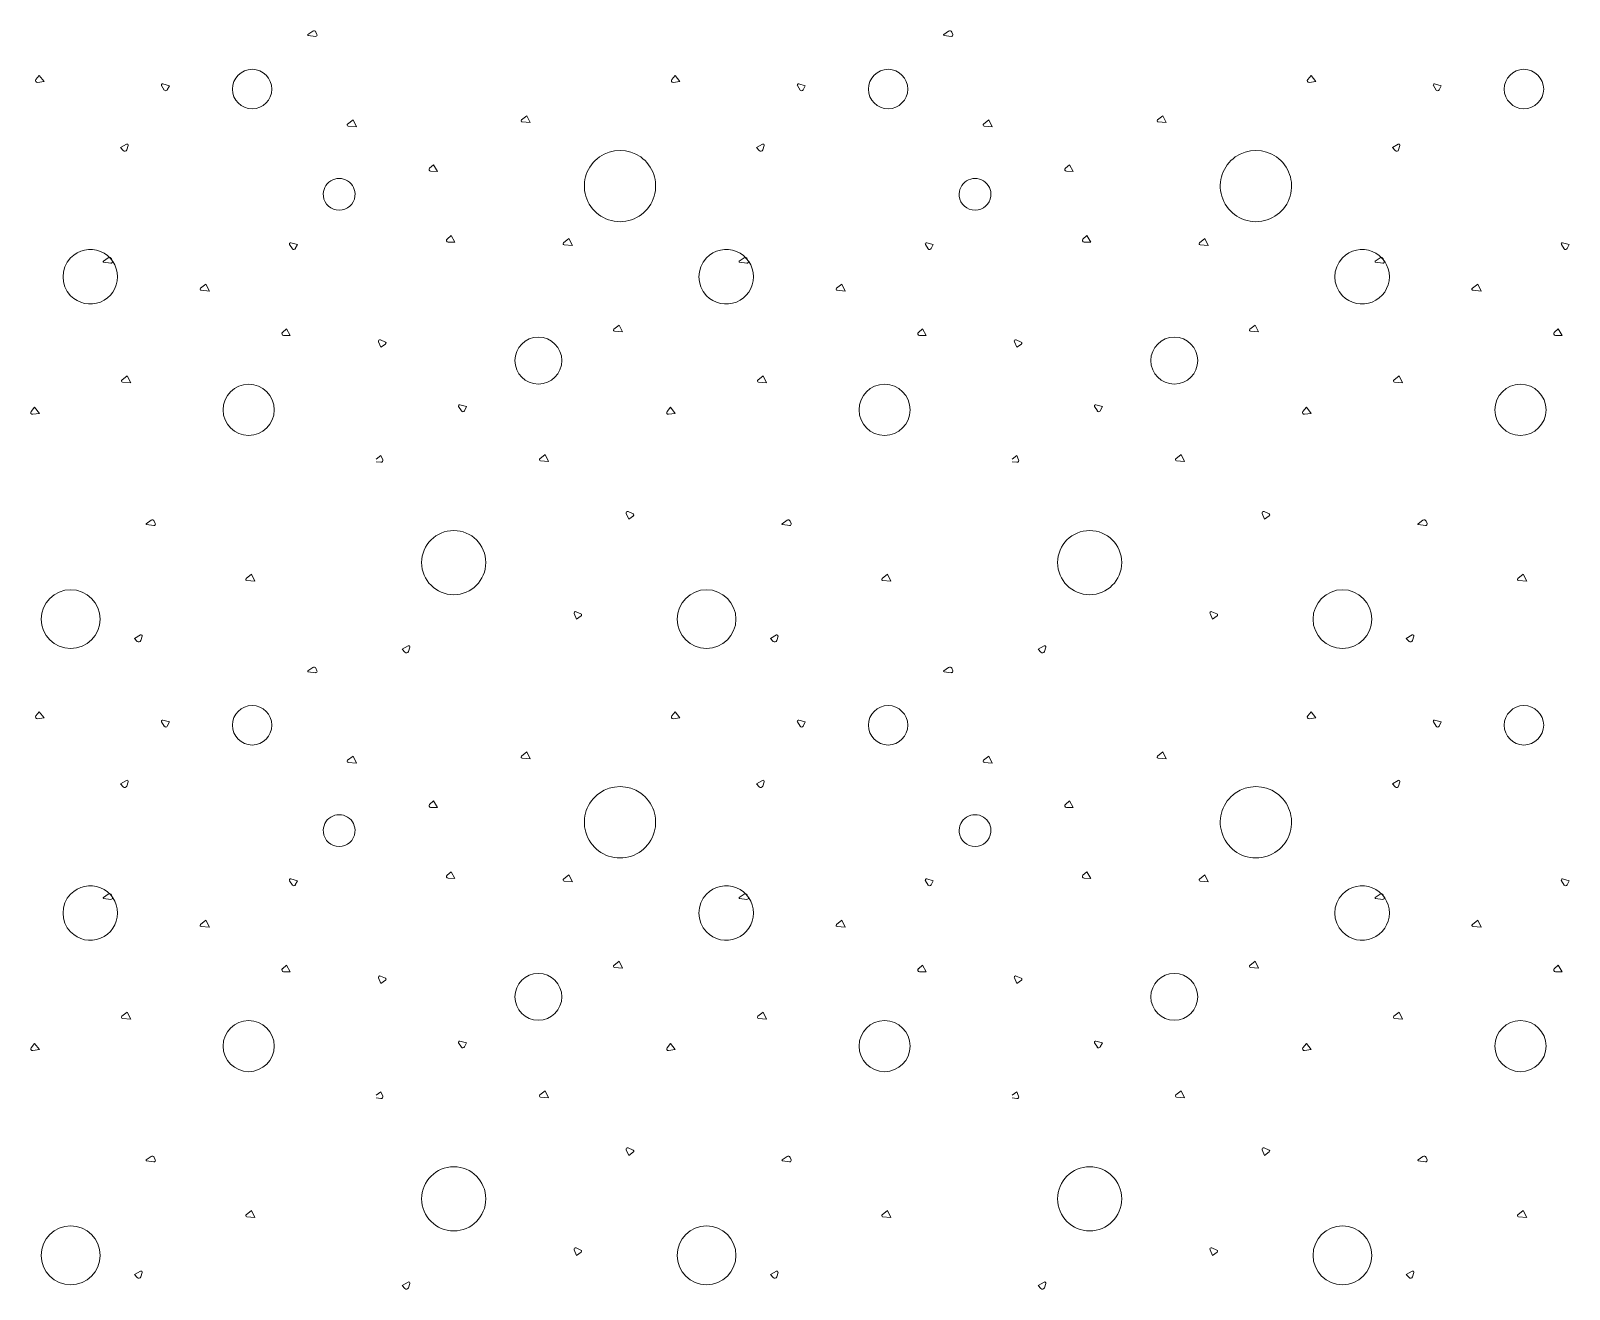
# Model space of a CAD drawing. Header units: millimetres. Extents: x 15 to 2176, y 3 to 641.
# Drawn here: x 1914.96 to 1953.67, y 48.98 to 80.63 of the extents above; entities that cross this region are included whole.
import ezdxf
from ezdxf.xclip import XClip

# ---------------------------------------------------------------- set-up
doc = ezdxf.new("R2010")
doc.units = ezdxf.units.MM
doc.header["$MEASUREMENT"] = 0
doc.header["$XCLIPFRAME"] = 0
doc.layers.add('A--------P-', color=7, linetype='Continuous')
doc.layers.add('A-L-10--EF-', color=4, linetype='Continuous', lineweight=0)

# ---------------------------------------------------------------- blocks, each defined once
blk = doc.blocks.new('*X12')
at = {"layer": 'A-L-10--EF-'}
for p, q in [((1921.935, 80.536), (1922.057, 80.621)), ((1922.136, 80.599), (1922.162, 80.539)), ((1937.935, 80.536), (1938.057, 80.621)), ((1938.136, 80.599), (1938.162, 80.539)), ((1922.124, 80.489), (1921.941, 80.514)), ((1938.124, 80.489), (1937.941, 80.514)), ((1915.091, 79.402), (1915.177, 79.506)), ((1915.177, 79.506), (1915.297, 79.353)), ((1931.091, 79.402), (1931.177, 79.506)), ((1931.177, 79.506), (1931.297, 79.353)), ((1947.091, 79.402), (1947.177, 79.506)), ((1947.177, 79.506), (1947.297, 79.353)), ((1915.297, 79.353), (1915.129, 79.332)), ((1918.323, 79.141), (1918.254, 79.251)), ((1918.286, 79.294), (1918.451, 79.25)), ((1918.451, 79.25), (1918.398, 79.145)), ((1931.297, 79.353), (1931.129, 79.332)), ((1934.323, 79.141), (1934.254, 79.251)), ((1934.286, 79.294), (1934.451, 79.25)), ((1934.451, 79.25), (1934.398, 79.145)), ((1947.297, 79.353), (1947.129, 79.332)), ((1950.323, 79.141), (1950.254, 79.251)), ((1950.286, 79.294), (1950.451, 79.25)), ((1950.451, 79.25), (1950.398, 79.145)), ((1922.936, 78.286), (1923.071, 78.391)), ((1923.156, 78.216), (1922.951, 78.234)), ((1923.071, 78.391), (1923.156, 78.216)), ((1927.31, 78.39), (1927.446, 78.495)), ((1927.531, 78.321), (1927.326, 78.338)), ((1927.446, 78.495), (1927.531, 78.321)), ((1938.936, 78.286), (1939.071, 78.391)), ((1939.156, 78.216), (1938.951, 78.234)), ((1939.071, 78.391), (1939.156, 78.216)), ((1943.31, 78.39), (1943.446, 78.495)), ((1943.531, 78.321), (1943.326, 78.338)), ((1943.446, 78.495), (1943.531, 78.321)), ((1917.371, 77.779), (1917.223, 77.693)), ((1917.223, 77.693), (1917.29, 77.618)), ((1917.38, 77.638), (1917.413, 77.746)), ((1933.371, 77.779), (1933.223, 77.693)), ((1933.223, 77.693), (1933.29, 77.618)), ((1933.38, 77.638), (1933.413, 77.746)), ((1949.371, 77.779), (1949.223, 77.693)), ((1949.223, 77.693), (1949.29, 77.618)), ((1949.38, 77.638), (1949.413, 77.746)), ((1924.996, 77.175), (1925.098, 77.264)), ((1925.193, 77.095), (1925.024, 77.099)), ((1925.098, 77.264), (1925.193, 77.095)), ((1940.996, 77.175), (1941.098, 77.264)), ((1941.193, 77.095), (1941.024, 77.099)), ((1941.098, 77.264), (1941.193, 77.095)), ((1925.437, 75.394), (1925.538, 75.483)), ((1925.538, 75.483), (1925.633, 75.314)), ((1941.437, 75.394), (1941.538, 75.483)), ((1941.538, 75.483), (1941.633, 75.314)), ((1921.544, 75.149), (1921.475, 75.258)), ((1921.506, 75.302), (1921.672, 75.258)), ((1921.672, 75.258), (1921.619, 75.153)), ((1925.633, 75.314), (1925.464, 75.319)), ((1928.369, 75.3), (1928.505, 75.405)), ((1928.59, 75.231), (1928.385, 75.249)), ((1928.505, 75.405), (1928.59, 75.231)), ((1937.544, 75.149), (1937.475, 75.258)), ((1937.506, 75.302), (1937.672, 75.258)), ((1937.672, 75.258), (1937.619, 75.153)), ((1941.633, 75.314), (1941.464, 75.319)), ((1944.369, 75.3), (1944.505, 75.405)), ((1944.59, 75.231), (1944.385, 75.249)), ((1944.505, 75.405), (1944.59, 75.231)), ((1953.544, 75.149), (1953.475, 75.258)), ((1953.506, 75.302), (1953.672, 75.258)), ((1953.672, 75.258), (1953.619, 75.153)), ((1916.79, 74.834), (1916.912, 74.92)), ((1916.978, 74.787), (1916.795, 74.812)), ((1916.991, 74.897), (1917.016, 74.837)), ((1932.79, 74.834), (1932.912, 74.92)), ((1932.978, 74.787), (1932.795, 74.812)), ((1932.991, 74.897), (1933.016, 74.837)), ((1948.79, 74.834), (1948.912, 74.92)), ((1948.978, 74.787), (1948.795, 74.812)), ((1948.991, 74.897), (1949.016, 74.837)), ((1919.235, 74.155), (1919.371, 74.261)), ((1919.456, 74.086), (1919.251, 74.104)), ((1919.371, 74.261), (1919.456, 74.086)), ((1935.235, 74.155), (1935.371, 74.261)), ((1935.456, 74.086), (1935.251, 74.104)), ((1935.371, 74.261), (1935.456, 74.086)), ((1951.235, 74.155), (1951.371, 74.261)), ((1951.456, 74.086), (1951.251, 74.104)), ((1951.371, 74.261), (1951.456, 74.086)), ((1929.635, 73.127), (1929.77, 73.232)), ((1929.77, 73.232), (1929.855, 73.058)), ((1945.635, 73.127), (1945.77, 73.232)), ((1945.77, 73.232), (1945.855, 73.058)), ((1921.296, 73.045), (1921.397, 73.134)), ((1921.492, 72.965), (1921.323, 72.969)), ((1921.397, 73.134), (1921.492, 72.965)), ((1923.712, 72.811), (1923.773, 72.671)), ((1923.884, 72.804), (1923.759, 72.859)), ((1929.855, 73.058), (1929.65, 73.075)), ((1937.296, 73.045), (1937.397, 73.134)), ((1937.492, 72.965), (1937.323, 72.969)), ((1937.397, 73.134), (1937.492, 72.965)), ((1939.712, 72.811), (1939.773, 72.671)), ((1939.884, 72.804), (1939.759, 72.859)), ((1945.855, 73.058), (1945.65, 73.075)), ((1953.296, 73.045), (1953.397, 73.134)), ((1953.492, 72.965), (1953.323, 72.969)), ((1953.397, 73.134), (1953.492, 72.965)), ((1923.773, 72.671), (1923.889, 72.754)), ((1939.773, 72.671), (1939.889, 72.754)), ((1917.257, 71.847), (1917.392, 71.953)), ((1917.477, 71.778), (1917.272, 71.796)), ((1917.392, 71.953), (1917.477, 71.778)), ((1933.257, 71.847), (1933.392, 71.953)), ((1933.477, 71.778), (1933.272, 71.796)), ((1933.392, 71.953), (1933.477, 71.778)), ((1949.257, 71.847), (1949.392, 71.953)), ((1949.477, 71.778), (1949.272, 71.796)), ((1949.392, 71.953), (1949.477, 71.778)), ((1914.973, 71.058), (1915.059, 71.162)), ((1915.179, 71.009), (1915.011, 70.988)), ((1915.059, 71.162), (1915.179, 71.009)), ((1925.799, 71.072), (1925.729, 71.182)), ((1925.761, 71.225), (1925.927, 71.181)), ((1925.927, 71.181), (1925.874, 71.076)), ((1930.973, 71.058), (1931.059, 71.162)), ((1931.179, 71.009), (1931.011, 70.988)), ((1931.059, 71.162), (1931.179, 71.009)), ((1941.799, 71.072), (1941.729, 71.182)), ((1941.761, 71.225), (1941.927, 71.181)), ((1941.927, 71.181), (1941.874, 71.076)), ((1946.973, 71.058), (1947.059, 71.162)), ((1947.179, 71.009), (1947.011, 70.988)), ((1947.059, 71.162), (1947.179, 71.009)), ((1923.652, 69.862), (1923.772, 69.947)), ((1923.773, 69.779), (1923.652, 69.795)), ((1923.772, 69.947), (1923.819, 69.839)), ((1927.772, 69.869), (1927.907, 69.974)), ((1927.992, 69.8), (1927.787, 69.818)), ((1927.907, 69.974), (1927.992, 69.8)), ((1939.652, 69.862), (1939.772, 69.947)), ((1939.773, 69.779), (1939.652, 69.795)), ((1939.772, 69.947), (1939.819, 69.839)), ((1943.772, 69.869), (1943.907, 69.974)), ((1943.992, 69.8), (1943.787, 69.818)), ((1943.907, 69.974), (1943.992, 69.8)), ((1930.119, 68.484), (1929.994, 68.539)), ((1946.119, 68.484), (1945.994, 68.539)), ((1917.869, 68.236), (1917.991, 68.322)), ((1918.058, 68.189), (1917.874, 68.214)), ((1918.07, 68.299), (1918.096, 68.239)), ((1929.946, 68.492), (1930.008, 68.351)), ((1930.008, 68.351), (1930.124, 68.435)), ((1933.869, 68.236), (1933.991, 68.322)), ((1934.058, 68.189), (1933.874, 68.214)), ((1934.07, 68.299), (1934.096, 68.239)), ((1945.946, 68.492), (1946.008, 68.351)), ((1946.008, 68.351), (1946.124, 68.435)), ((1949.869, 68.236), (1949.991, 68.322)), ((1950.058, 68.189), (1949.874, 68.214)), ((1950.07, 68.299), (1950.096, 68.239)), ((1920.382, 66.857), (1920.517, 66.962)), ((1920.602, 66.788), (1920.397, 66.805)), ((1920.517, 66.962), (1920.602, 66.788)), ((1936.382, 66.857), (1936.517, 66.962)), ((1936.602, 66.788), (1936.397, 66.805)), ((1936.517, 66.962), (1936.602, 66.788)), ((1952.382, 66.857), (1952.517, 66.962)), ((1952.602, 66.788), (1952.397, 66.805)), ((1952.517, 66.962), (1952.602, 66.788)), ((1928.634, 65.974), (1928.696, 65.834)), ((1928.807, 65.967), (1928.682, 66.022)), ((1928.696, 65.834), (1928.812, 65.917)), ((1944.634, 65.974), (1944.696, 65.834)), ((1944.807, 65.967), (1944.682, 66.022)), ((1944.696, 65.834), (1944.812, 65.917)), ((1917.722, 65.438), (1917.573, 65.352)), ((1933.722, 65.438), (1933.573, 65.352)), ((1949.722, 65.438), (1949.573, 65.352)), ((1917.573, 65.352), (1917.641, 65.277)), ((1917.731, 65.297), (1917.764, 65.404)), ((1924.457, 65.163), (1924.309, 65.077)), ((1924.309, 65.077), (1924.376, 65.002)), ((1924.466, 65.022), (1924.499, 65.129)), ((1933.573, 65.352), (1933.641, 65.277)), ((1933.731, 65.297), (1933.764, 65.404)), ((1940.457, 65.163), (1940.309, 65.077)), ((1940.309, 65.077), (1940.376, 65.002)), ((1940.466, 65.022), (1940.499, 65.129)), ((1949.573, 65.352), (1949.641, 65.277)), ((1949.731, 65.297), (1949.764, 65.404)), ((1921.935, 64.536), (1922.057, 64.621)), ((1922.124, 64.489), (1921.941, 64.514)), ((1922.136, 64.599), (1922.162, 64.539)), ((1937.935, 64.536), (1938.057, 64.621)), ((1938.124, 64.489), (1937.941, 64.514)), ((1938.136, 64.599), (1938.162, 64.539)), ((1915.091, 63.402), (1915.177, 63.506)), ((1915.177, 63.506), (1915.297, 63.353)), ((1931.091, 63.402), (1931.177, 63.506)), ((1931.177, 63.506), (1931.297, 63.353)), ((1947.091, 63.402), (1947.177, 63.506)), ((1947.177, 63.506), (1947.297, 63.353)), ((1915.297, 63.353), (1915.129, 63.332)), ((1918.323, 63.141), (1918.254, 63.251)), ((1918.286, 63.294), (1918.451, 63.25)), ((1918.451, 63.25), (1918.398, 63.145)), ((1931.297, 63.353), (1931.129, 63.332)), ((1934.323, 63.141), (1934.254, 63.251)), ((1934.286, 63.294), (1934.451, 63.25)), ((1934.451, 63.25), (1934.398, 63.145)), ((1947.297, 63.353), (1947.129, 63.332)), ((1950.323, 63.141), (1950.254, 63.251)), ((1950.286, 63.294), (1950.451, 63.25)), ((1950.451, 63.25), (1950.398, 63.145)), ((1922.936, 62.286), (1923.071, 62.391)), ((1923.071, 62.391), (1923.156, 62.216)), ((1927.31, 62.39), (1927.446, 62.495)), ((1927.531, 62.321), (1927.326, 62.338)), ((1927.446, 62.495), (1927.531, 62.321)), ((1938.936, 62.286), (1939.071, 62.391)), ((1939.071, 62.391), (1939.156, 62.216)), ((1943.31, 62.39), (1943.446, 62.495)), ((1943.531, 62.321), (1943.326, 62.338)), ((1943.446, 62.495), (1943.531, 62.321)), ((1923.156, 62.216), (1922.951, 62.234)), ((1939.156, 62.216), (1938.951, 62.234)), ((1917.371, 61.779), (1917.223, 61.693)), ((1917.223, 61.693), (1917.29, 61.618)), ((1917.38, 61.638), (1917.413, 61.746)), ((1933.371, 61.779), (1933.223, 61.693)), ((1933.223, 61.693), (1933.29, 61.618)), ((1933.38, 61.638), (1933.413, 61.746)), ((1949.371, 61.779), (1949.223, 61.693)), ((1949.223, 61.693), (1949.29, 61.618)), ((1949.38, 61.638), (1949.413, 61.746)), ((1924.996, 61.175), (1925.098, 61.264)), ((1925.098, 61.264), (1925.193, 61.095)), ((1940.996, 61.175), (1941.098, 61.264)), ((1941.098, 61.264), (1941.193, 61.095)), ((1925.193, 61.095), (1925.024, 61.099)), ((1941.193, 61.095), (1941.024, 61.099)), ((1921.544, 59.149), (1921.475, 59.258)), ((1921.506, 59.302), (1921.672, 59.258)), ((1921.672, 59.258), (1921.619, 59.153)), ((1925.437, 59.394), (1925.538, 59.483)), ((1925.633, 59.314), (1925.464, 59.319)), ((1925.538, 59.483), (1925.633, 59.314)), ((1928.369, 59.3), (1928.505, 59.405)), ((1928.59, 59.231), (1928.385, 59.249)), ((1928.505, 59.405), (1928.59, 59.231)), ((1937.544, 59.149), (1937.475, 59.258)), ((1937.506, 59.302), (1937.672, 59.258)), ((1937.672, 59.258), (1937.619, 59.153)), ((1941.437, 59.394), (1941.538, 59.483)), ((1941.633, 59.314), (1941.464, 59.319)), ((1941.538, 59.483), (1941.633, 59.314)), ((1944.369, 59.3), (1944.505, 59.405)), ((1944.59, 59.231), (1944.385, 59.249)), ((1944.505, 59.405), (1944.59, 59.231)), ((1953.544, 59.149), (1953.475, 59.258)), ((1953.506, 59.302), (1953.672, 59.258)), ((1953.672, 59.258), (1953.619, 59.153)), ((1916.79, 58.834), (1916.912, 58.92)), ((1916.991, 58.897), (1917.016, 58.837)), ((1932.79, 58.834), (1932.912, 58.92)), ((1932.991, 58.897), (1933.016, 58.837)), ((1948.79, 58.834), (1948.912, 58.92)), ((1948.991, 58.897), (1949.016, 58.837)), ((1916.978, 58.787), (1916.795, 58.812)), ((1932.978, 58.787), (1932.795, 58.812)), ((1948.978, 58.787), (1948.795, 58.812)), ((1919.235, 58.155), (1919.371, 58.261)), ((1919.456, 58.086), (1919.251, 58.104)), ((1919.371, 58.261), (1919.456, 58.086)), ((1935.235, 58.155), (1935.371, 58.261)), ((1935.456, 58.086), (1935.251, 58.104)), ((1935.371, 58.261), (1935.456, 58.086)), ((1951.235, 58.155), (1951.371, 58.261)), ((1951.456, 58.086), (1951.251, 58.104)), ((1951.371, 58.261), (1951.456, 58.086)), ((1921.296, 57.045), (1921.397, 57.134)), ((1921.492, 56.965), (1921.323, 56.969)), ((1921.397, 57.134), (1921.492, 56.965)), ((1929.635, 57.127), (1929.77, 57.232)), ((1929.855, 57.058), (1929.65, 57.075)), ((1929.77, 57.232), (1929.855, 57.058)), ((1937.296, 57.045), (1937.397, 57.134)), ((1937.492, 56.965), (1937.323, 56.969)), ((1937.397, 57.134), (1937.492, 56.965)), ((1945.635, 57.127), (1945.77, 57.232)), ((1945.855, 57.058), (1945.65, 57.075)), ((1945.77, 57.232), (1945.855, 57.058)), ((1953.296, 57.045), (1953.397, 57.134)), ((1953.492, 56.965), (1953.323, 56.969)), ((1953.397, 57.134), (1953.492, 56.965)), ((1923.712, 56.811), (1923.773, 56.671)), ((1923.884, 56.804), (1923.759, 56.859)), ((1923.773, 56.671), (1923.889, 56.754)), ((1939.712, 56.811), (1939.773, 56.671)), ((1939.884, 56.804), (1939.759, 56.859)), ((1939.773, 56.671), (1939.889, 56.754)), ((1917.257, 55.847), (1917.392, 55.953)), ((1917.477, 55.778), (1917.272, 55.796)), ((1917.392, 55.953), (1917.477, 55.778)), ((1933.257, 55.847), (1933.392, 55.953)), ((1933.477, 55.778), (1933.272, 55.796)), ((1933.392, 55.953), (1933.477, 55.778)), ((1949.257, 55.847), (1949.392, 55.953)), ((1949.477, 55.778), (1949.272, 55.796)), ((1949.392, 55.953), (1949.477, 55.778)), ((1914.973, 55.058), (1915.059, 55.162)), ((1915.179, 55.009), (1915.011, 54.988)), ((1915.059, 55.162), (1915.179, 55.009)), ((1925.799, 55.072), (1925.729, 55.182)), ((1925.761, 55.225), (1925.927, 55.181)), ((1925.927, 55.181), (1925.874, 55.076)), ((1930.973, 55.058), (1931.059, 55.162)), ((1931.179, 55.009), (1931.011, 54.988)), ((1931.059, 55.162), (1931.179, 55.009)), ((1941.799, 55.072), (1941.729, 55.182)), ((1941.761, 55.225), (1941.927, 55.181)), ((1941.927, 55.181), (1941.874, 55.076)), ((1946.973, 55.058), (1947.059, 55.162)), ((1947.179, 55.009), (1947.011, 54.988)), ((1947.059, 55.162), (1947.179, 55.009)), ((1923.652, 53.862), (1923.772, 53.947)), ((1923.772, 53.947), (1923.819, 53.839)), ((1927.772, 53.869), (1927.907, 53.974)), ((1927.992, 53.8), (1927.787, 53.818)), ((1927.907, 53.974), (1927.992, 53.8)), ((1939.652, 53.862), (1939.772, 53.947)), ((1939.772, 53.947), (1939.819, 53.839)), ((1943.772, 53.869), (1943.907, 53.974)), ((1943.992, 53.8), (1943.787, 53.818)), ((1943.907, 53.974), (1943.992, 53.8)), ((1923.773, 53.779), (1923.652, 53.795)), ((1939.773, 53.779), (1939.652, 53.795)), ((1917.869, 52.236), (1917.991, 52.322)), ((1918.07, 52.299), (1918.096, 52.239)), ((1929.946, 52.492), (1930.008, 52.351)), ((1930.119, 52.484), (1929.994, 52.539)), ((1930.008, 52.351), (1930.124, 52.435)), ((1933.869, 52.236), (1933.991, 52.322)), ((1934.07, 52.299), (1934.096, 52.239)), ((1945.946, 52.492), (1946.008, 52.351)), ((1946.119, 52.484), (1945.994, 52.539)), ((1946.008, 52.351), (1946.124, 52.435)), ((1949.869, 52.236), (1949.991, 52.322)), ((1950.07, 52.299), (1950.096, 52.239)), ((1918.058, 52.189), (1917.874, 52.214)), ((1934.058, 52.189), (1933.874, 52.214)), ((1950.058, 52.189), (1949.874, 52.214)), ((1920.382, 50.857), (1920.517, 50.962)), ((1920.602, 50.788), (1920.397, 50.805)), ((1920.517, 50.962), (1920.602, 50.788)), ((1936.382, 50.857), (1936.517, 50.962)), ((1936.602, 50.788), (1936.397, 50.805)), ((1936.517, 50.962), (1936.602, 50.788)), ((1952.382, 50.857), (1952.517, 50.962)), ((1952.602, 50.788), (1952.397, 50.805)), ((1952.517, 50.962), (1952.602, 50.788)), ((1928.634, 49.974), (1928.696, 49.834)), ((1928.807, 49.967), (1928.682, 50.022)), ((1944.634, 49.974), (1944.696, 49.834)), ((1944.807, 49.967), (1944.682, 50.022)), ((1928.696, 49.834), (1928.812, 49.917)), ((1944.696, 49.834), (1944.812, 49.917)), ((1917.722, 49.438), (1917.573, 49.352)), ((1917.573, 49.352), (1917.641, 49.277)), ((1917.731, 49.297), (1917.764, 49.404)), ((1924.457, 49.163), (1924.309, 49.077)), ((1933.722, 49.438), (1933.573, 49.352)), ((1933.573, 49.352), (1933.641, 49.277)), ((1933.731, 49.297), (1933.764, 49.404)), ((1940.457, 49.163), (1940.309, 49.077)), ((1949.722, 49.438), (1949.573, 49.352)), ((1949.573, 49.352), (1949.641, 49.277)), ((1949.731, 49.297), (1949.764, 49.404)), ((1924.309, 49.077), (1924.376, 49.002)), ((1924.466, 49.022), (1924.499, 49.129)), ((1940.309, 49.077), (1940.376, 49.002)), ((1940.466, 49.022), (1940.499, 49.129))]:
    blk.add_line(p, q, dxfattribs=at)
for centre, radius in [((1920.533, 79.166), 0.496), ((1936.533, 79.166), 0.496), ((1952.533, 79.166), 0.496), ((1927.735, 72.337), 0.59), ((1943.735, 72.337), 0.59), ((1920.445, 71.098), 0.643), ((1936.445, 71.098), 0.643), ((1952.445, 71.098), 0.643), ((1925.605, 67.257), 0.807), ((1941.605, 67.257), 0.807), ((1920.533, 63.166), 0.496), ((1936.533, 63.166), 0.496), ((1952.533, 63.166), 0.496), ((1927.735, 56.337), 0.59), ((1943.735, 56.337), 0.59), ((1920.445, 55.098), 0.643), ((1936.445, 55.098), 0.643), ((1952.445, 55.098), 0.643), ((1925.605, 51.257), 0.807), ((1941.605, 51.257), 0.807)]:
    blk.add_circle(centre, radius, dxfattribs=at)
for centre, radius, start, end in [((1921.942, 80.526), 0.012, 125.1139, 262.2885), ((1922.088, 80.578), 0.0528, 23.1926, 125.1139), ((1922.129, 80.525), 0.036, 262.2885, 23.1926), ((1937.942, 80.526), 0.012, 125.1139, 262.2885), ((1938.088, 80.578), 0.0528, 23.1926, 125.1139), ((1938.129, 80.525), 0.036, 262.2885, 23.1926), ((1915.124, 79.375), 0.0432, 140.1139, 277.2885), ((1931.124, 79.375), 0.0432, 140.1139, 277.2885), ((1947.124, 79.375), 0.0432, 140.1139, 277.2885), ((1918.278, 79.266), 0.0288, 75.2067, 212.3813), ((1918.36, 79.164), 0.0432, 212.3813, 333.2854), ((1934.278, 79.266), 0.0288, 75.2067, 212.3813), ((1934.36, 79.164), 0.0432, 212.3813, 333.2854), ((1950.278, 79.266), 0.0288, 75.2067, 212.3813), ((1950.36, 79.164), 0.0432, 212.3813, 333.2854), ((1922.953, 78.263), 0.0288, 127.9022, 265.0768), ((1927.328, 78.367), 0.0288, 127.9022, 265.0768), ((1938.953, 78.263), 0.0288, 127.9022, 265.0768), ((1943.328, 78.367), 0.0288, 127.9022, 265.0768), ((1917.33, 77.654), 0.0528, 221.9213, 342.8254), ((1917.386, 77.754), 0.0288, 342.8254, 120), ((1929.789, 76.727), 0.897, 343.6089, 196.3911), ((1933.33, 77.654), 0.0528, 221.9213, 342.8254), ((1933.386, 77.754), 0.0288, 342.8254, 120), ((1945.789, 76.727), 0.897, 343.6089, 196.3911), ((1949.33, 77.654), 0.0528, 221.9213, 342.8254), ((1949.386, 77.754), 0.0288, 342.8254, 120), ((1925.025, 77.143), 0.0432, 131.2386, 268.4132), ((1941.025, 77.143), 0.0432, 131.2386, 268.4132), ((1922.722, 76.518), 0.4, 353.7067, 186.2933), ((1938.722, 76.518), 0.4, 353.7067, 186.2933), ((1922.722, 76.518), 0.4, 186.2933, 353.7067), ((1929.789, 76.727), 0.897, 196.3911, 343.6089), ((1938.722, 76.518), 0.4, 186.2933, 353.7067), ((1945.789, 76.727), 0.897, 196.3911, 343.6089), ((1916.46, 74.445), 0.686, 223.8713, 136.1287), ((1921.499, 75.274), 0.0288, 75.2067, 212.3813), ((1921.581, 75.172), 0.0432, 212.3813, 333.2854), ((1925.465, 75.362), 0.0432, 131.2386, 268.4132), ((1928.387, 75.277), 0.0288, 127.9022, 265.0768), ((1932.46, 74.445), 0.686, 223.8713, 136.1287), ((1937.499, 75.274), 0.0288, 75.2067, 212.3813), ((1937.581, 75.172), 0.0432, 212.3813, 333.2854), ((1941.465, 75.362), 0.0432, 131.2386, 268.4132), ((1944.387, 75.277), 0.0288, 127.9022, 265.0768), ((1948.46, 74.445), 0.686, 223.8713, 136.1287), ((1953.499, 75.274), 0.0288, 75.2067, 212.3813), ((1953.581, 75.172), 0.0432, 212.3813, 333.2854), ((1916.46, 74.445), 0.686, 136.1287, 223.8713), ((1916.797, 74.824), 0.012, 125.1139, 262.2885), ((1916.942, 74.876), 0.0528, 23.1926, 125.1139), ((1916.983, 74.823), 0.036, 262.2885, 23.1926), ((1932.46, 74.445), 0.686, 136.1287, 223.8713), ((1932.797, 74.824), 0.012, 125.1139, 262.2885), ((1932.942, 74.876), 0.0528, 23.1926, 125.1139), ((1932.983, 74.823), 0.036, 262.2885, 23.1926), ((1948.46, 74.445), 0.686, 136.1287, 223.8713), ((1948.797, 74.824), 0.012, 125.1139, 262.2885), ((1948.942, 74.876), 0.0528, 23.1926, 125.1139), ((1948.983, 74.823), 0.036, 262.2885, 23.1926), ((1919.253, 74.133), 0.0288, 127.9022, 265.0768), ((1935.253, 74.133), 0.0288, 127.9022, 265.0768), ((1951.253, 74.133), 0.0288, 127.9022, 265.0768), ((1921.325, 73.013), 0.0432, 131.2386, 268.4132), ((1923.744, 72.826), 0.036, 66.4475, 203.6221), ((1923.873, 72.778), 0.0288, 305.5434, 66.4475), ((1929.653, 73.104), 0.0288, 127.9022, 265.0768), ((1937.325, 73.013), 0.0432, 131.2386, 268.4132), ((1939.744, 72.826), 0.036, 66.4475, 203.6221), ((1939.873, 72.778), 0.0288, 305.5434, 66.4475), ((1945.653, 73.104), 0.0288, 127.9022, 265.0768), ((1953.325, 73.013), 0.0432, 131.2386, 268.4132), ((1917.275, 71.825), 0.0288, 127.9022, 265.0768), ((1933.275, 71.825), 0.0288, 127.9022, 265.0768), ((1949.275, 71.825), 0.0288, 127.9022, 265.0768), ((1925.753, 71.197), 0.0288, 75.2067, 212.3813), ((1941.753, 71.197), 0.0288, 75.2067, 212.3813), ((1915.006, 71.03), 0.0432, 140.1139, 277.2885), ((1925.835, 71.095), 0.0432, 212.3813, 333.2854), ((1931.006, 71.03), 0.0432, 140.1139, 277.2885), ((1941.835, 71.095), 0.0432, 212.3813, 333.2854), ((1947.006, 71.03), 0.0432, 140.1139, 277.2885), ((1923.779, 69.822), 0.0432, 262.2885, 23.1926), ((1927.789, 69.846), 0.0288, 127.9022, 265.0768), ((1939.779, 69.822), 0.0432, 262.2885, 23.1926), ((1943.789, 69.846), 0.0288, 127.9022, 265.0768), ((1929.979, 68.506), 0.036, 66.4475, 203.6221), ((1945.979, 68.506), 0.036, 66.4475, 203.6221), ((1917.876, 68.226), 0.012, 125.1139, 262.2885), ((1918.021, 68.278), 0.0528, 23.1926, 125.1139), ((1918.062, 68.225), 0.036, 262.2885, 23.1926), ((1930.107, 68.458), 0.0288, 305.5434, 66.4475), ((1933.876, 68.226), 0.012, 125.1139, 262.2885), ((1934.021, 68.278), 0.0528, 23.1926, 125.1139), ((1934.062, 68.225), 0.036, 262.2885, 23.1926), ((1946.107, 68.458), 0.0288, 305.5434, 66.4475), ((1949.876, 68.226), 0.012, 125.1139, 262.2885), ((1950.021, 68.278), 0.0528, 23.1926, 125.1139), ((1950.062, 68.225), 0.036, 262.2885, 23.1926), ((1920.4, 66.834), 0.0288, 127.9022, 265.0768), ((1936.4, 66.834), 0.0288, 127.9022, 265.0768), ((1952.4, 66.834), 0.0288, 127.9022, 265.0768), ((1915.966, 65.835), 0.74, 90, 270), ((1915.966, 65.835), 0.74, 270, 90), ((1931.966, 65.835), 0.74, 90, 270), ((1931.966, 65.835), 0.74, 270, 90), ((1947.966, 65.835), 0.74, 90, 270), ((1947.966, 65.835), 0.74, 270, 90), ((1928.667, 65.989), 0.036, 66.4475, 203.6221), ((1928.795, 65.941), 0.0288, 305.5434, 66.4475), ((1944.667, 65.989), 0.036, 66.4475, 203.6221), ((1944.795, 65.941), 0.0288, 305.5434, 66.4475), ((1917.736, 65.413), 0.0288, 342.8254, 120), ((1933.736, 65.413), 0.0288, 342.8254, 120), ((1949.736, 65.413), 0.0288, 342.8254, 120), ((1917.68, 65.312), 0.0528, 221.9213, 342.8254), ((1924.472, 65.138), 0.0288, 342.8254, 120), ((1933.68, 65.312), 0.0528, 221.9213, 342.8254), ((1940.472, 65.138), 0.0288, 342.8254, 120), ((1949.68, 65.312), 0.0528, 221.9213, 342.8254), ((1924.416, 65.037), 0.0528, 221.9213, 342.8254), ((1940.416, 65.037), 0.0528, 221.9213, 342.8254), ((1921.942, 64.526), 0.012, 125.1139, 262.2885), ((1922.088, 64.578), 0.0528, 23.1926, 125.1139), ((1922.129, 64.525), 0.036, 262.2885, 23.1926), ((1937.942, 64.526), 0.012, 125.1139, 262.2885), ((1938.088, 64.578), 0.0528, 23.1926, 125.1139), ((1938.129, 64.525), 0.036, 262.2885, 23.1926), ((1915.124, 63.375), 0.0432, 140.1139, 277.2885), ((1918.278, 63.266), 0.0288, 75.2067, 212.3813), ((1918.36, 63.164), 0.0432, 212.3813, 333.2854), ((1931.124, 63.375), 0.0432, 140.1139, 277.2885), ((1934.278, 63.266), 0.0288, 75.2067, 212.3813), ((1934.36, 63.164), 0.0432, 212.3813, 333.2854), ((1947.124, 63.375), 0.0432, 140.1139, 277.2885), ((1950.278, 63.266), 0.0288, 75.2067, 212.3813), ((1950.36, 63.164), 0.0432, 212.3813, 333.2854), ((1927.328, 62.367), 0.0288, 127.9022, 265.0768), ((1943.328, 62.367), 0.0288, 127.9022, 265.0768), ((1922.953, 62.263), 0.0288, 127.9022, 265.0768), ((1938.953, 62.263), 0.0288, 127.9022, 265.0768), ((1917.33, 61.654), 0.0528, 221.9213, 342.8254), ((1917.386, 61.754), 0.0288, 342.8254, 120), ((1929.789, 60.727), 0.897, 343.6089, 196.3911), ((1933.33, 61.654), 0.0528, 221.9213, 342.8254), ((1933.386, 61.754), 0.0288, 342.8254, 120), ((1945.789, 60.727), 0.897, 343.6089, 196.3911), ((1949.33, 61.654), 0.0528, 221.9213, 342.8254), ((1949.386, 61.754), 0.0288, 342.8254, 120), ((1925.025, 61.143), 0.0432, 131.2386, 268.4132), ((1941.025, 61.143), 0.0432, 131.2386, 268.4132), ((1922.722, 60.518), 0.4, 353.7067, 186.2933), ((1938.722, 60.518), 0.4, 353.7067, 186.2933), ((1922.722, 60.518), 0.4, 186.2933, 353.7067), ((1929.789, 60.727), 0.897, 196.3911, 343.6089), ((1938.722, 60.518), 0.4, 186.2933, 353.7067), ((1945.789, 60.727), 0.897, 196.3911, 343.6089), ((1921.499, 59.274), 0.0288, 75.2067, 212.3813), ((1925.465, 59.362), 0.0432, 131.2386, 268.4132), ((1928.387, 59.277), 0.0288, 127.9022, 265.0768), ((1937.499, 59.274), 0.0288, 75.2067, 212.3813), ((1941.465, 59.362), 0.0432, 131.2386, 268.4132), ((1944.387, 59.277), 0.0288, 127.9022, 265.0768), ((1953.499, 59.274), 0.0288, 75.2067, 212.3813), ((1916.46, 58.445), 0.686, 136.1287, 223.8713), ((1916.46, 58.445), 0.686, 223.8713, 136.1287), ((1916.942, 58.876), 0.0528, 23.1926, 125.1139), ((1921.581, 59.172), 0.0432, 212.3813, 333.2854), ((1932.46, 58.445), 0.686, 136.1287, 223.8713), ((1932.46, 58.445), 0.686, 223.8713, 136.1287), ((1932.942, 58.876), 0.0528, 23.1926, 125.1139), ((1937.581, 59.172), 0.0432, 212.3813, 333.2854), ((1948.46, 58.445), 0.686, 136.1287, 223.8713), ((1948.46, 58.445), 0.686, 223.8713, 136.1287), ((1948.942, 58.876), 0.0528, 23.1926, 125.1139), ((1953.581, 59.172), 0.0432, 212.3813, 333.2854), ((1916.797, 58.824), 0.012, 125.1139, 262.2885), ((1916.983, 58.823), 0.036, 262.2885, 23.1926), ((1932.797, 58.824), 0.012, 125.1139, 262.2885), ((1932.983, 58.823), 0.036, 262.2885, 23.1926), ((1948.797, 58.824), 0.012, 125.1139, 262.2885), ((1948.983, 58.823), 0.036, 262.2885, 23.1926), ((1919.253, 58.133), 0.0288, 127.9022, 265.0768), ((1935.253, 58.133), 0.0288, 127.9022, 265.0768), ((1951.253, 58.133), 0.0288, 127.9022, 265.0768), ((1921.325, 57.013), 0.0432, 131.2386, 268.4132), ((1929.653, 57.104), 0.0288, 127.9022, 265.0768), ((1937.325, 57.013), 0.0432, 131.2386, 268.4132), ((1945.653, 57.104), 0.0288, 127.9022, 265.0768), ((1953.325, 57.013), 0.0432, 131.2386, 268.4132), ((1923.744, 56.826), 0.036, 66.4475, 203.6221), ((1923.873, 56.778), 0.0288, 305.5434, 66.4475), ((1939.744, 56.826), 0.036, 66.4475, 203.6221), ((1939.873, 56.778), 0.0288, 305.5434, 66.4475), ((1917.275, 55.825), 0.0288, 127.9022, 265.0768), ((1933.275, 55.825), 0.0288, 127.9022, 265.0768), ((1949.275, 55.825), 0.0288, 127.9022, 265.0768), ((1915.006, 55.03), 0.0432, 140.1139, 277.2885), ((1925.753, 55.197), 0.0288, 75.2067, 212.3813), ((1925.835, 55.095), 0.0432, 212.3813, 333.2854), ((1931.006, 55.03), 0.0432, 140.1139, 277.2885), ((1941.753, 55.197), 0.0288, 75.2067, 212.3813), ((1941.835, 55.095), 0.0432, 212.3813, 333.2854), ((1947.006, 55.03), 0.0432, 140.1139, 277.2885), ((1923.779, 53.822), 0.0432, 262.2885, 23.1926), ((1927.789, 53.846), 0.0288, 127.9022, 265.0768), ((1939.779, 53.822), 0.0432, 262.2885, 23.1926), ((1943.789, 53.846), 0.0288, 127.9022, 265.0768), ((1918.021, 52.278), 0.0528, 23.1926, 125.1139), ((1929.979, 52.506), 0.036, 66.4475, 203.6221), ((1930.107, 52.458), 0.0288, 305.5434, 66.4475), ((1934.021, 52.278), 0.0528, 23.1926, 125.1139), ((1945.979, 52.506), 0.036, 66.4475, 203.6221), ((1946.107, 52.458), 0.0288, 305.5434, 66.4475), ((1950.021, 52.278), 0.0528, 23.1926, 125.1139), ((1917.876, 52.226), 0.012, 125.1139, 262.2885), ((1918.062, 52.225), 0.036, 262.2885, 23.1926), ((1933.876, 52.226), 0.012, 125.1139, 262.2885), ((1934.062, 52.225), 0.036, 262.2885, 23.1926), ((1949.876, 52.226), 0.012, 125.1139, 262.2885), ((1950.062, 52.225), 0.036, 262.2885, 23.1926), ((1920.4, 50.834), 0.0288, 127.9022, 265.0768), ((1936.4, 50.834), 0.0288, 127.9022, 265.0768), ((1952.4, 50.834), 0.0288, 127.9022, 265.0768), ((1915.966, 49.835), 0.74, 90, 270), ((1915.966, 49.835), 0.74, 270, 90), ((1931.966, 49.835), 0.74, 90, 270), ((1931.966, 49.835), 0.74, 270, 90), ((1947.966, 49.835), 0.74, 90, 270), ((1947.966, 49.835), 0.74, 270, 90), ((1928.667, 49.989), 0.036, 66.4475, 203.6221), ((1928.795, 49.941), 0.0288, 305.5434, 66.4475), ((1944.667, 49.989), 0.036, 66.4475, 203.6221), ((1944.795, 49.941), 0.0288, 305.5434, 66.4475), ((1917.68, 49.312), 0.0528, 221.9213, 342.8254), ((1917.736, 49.413), 0.0288, 342.8254, 120), ((1924.472, 49.138), 0.0288, 342.8254, 120), ((1933.68, 49.312), 0.0528, 221.9213, 342.8254), ((1933.736, 49.413), 0.0288, 342.8254, 120), ((1940.472, 49.138), 0.0288, 342.8254, 120), ((1949.68, 49.312), 0.0528, 221.9213, 342.8254), ((1949.736, 49.413), 0.0288, 342.8254, 120), ((1924.416, 49.037), 0.0528, 221.9213, 342.8254), ((1940.416, 49.037), 0.0528, 221.9213, 342.8254)]:
    blk.add_arc(centre, radius, start, end, dxfattribs=at)
blk = doc.blocks.new('Drawing_4_4', base_point=(1874.468, 329.559))
blk.add_blockref('*X12', (0, 0))

msp = doc.modelspace()

# ---------------------------------------------------------------- block references
at = {"layer": 'A--------P-'}
ref = msp.add_blockref('Drawing_4_4', (1874.468, 329.559), dxfattribs=at)
XClip(ref).set_block_clipping_path([(1621.1657714889, 18.4741086751), (2127.7704267137, 640.6436337123)])

doc.saveas('drawing.dxf')
